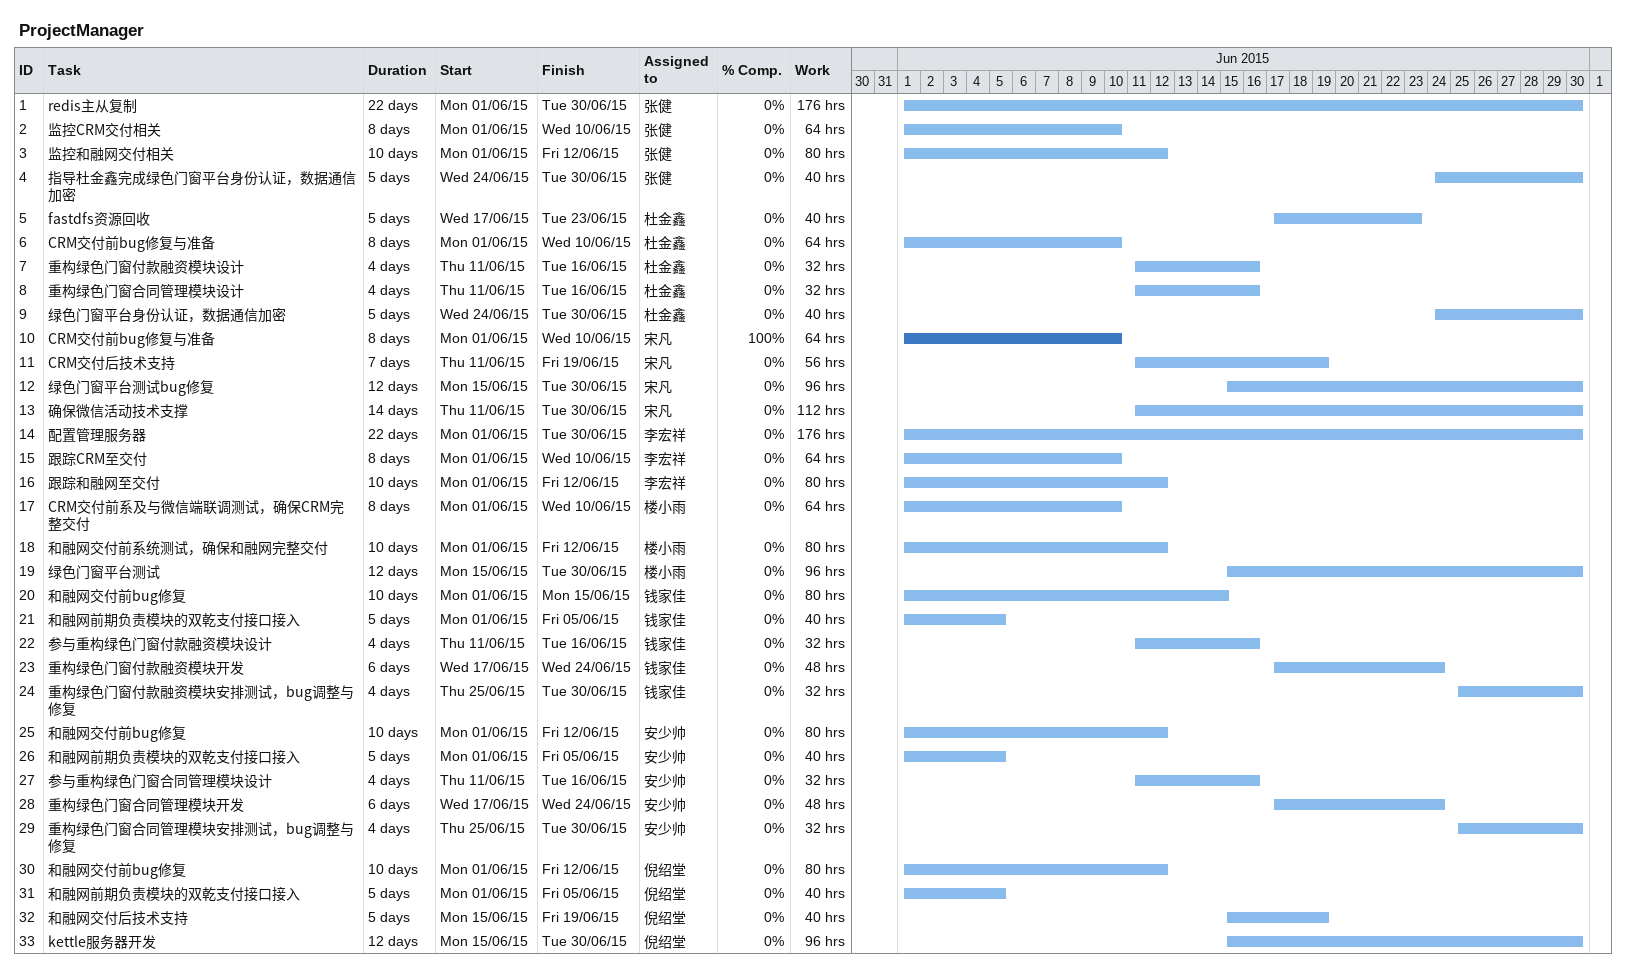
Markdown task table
ProjectManager

| ID | Task | Duration | Start | Finish | Resources | % complete | Work (h) |
|---|---|---|---|---|---|---|---|
| 1 | redis主从复制 | 22d | 2015-06-01 | 2015-06-30 | 张健 | 0 | 176 |
| 2 | 监控CRM交付相关 | 8d | 2015-06-01 | 2015-06-10 | 张健 | 0 | 64 |
| 3 | 监控和融网交付相关 | 10d | 2015-06-01 | 2015-06-12 | 张健 | 0 | 80 |
| 4 | 指导杜金鑫完成绿色门窗平台身份认证，数据通信加密 | 5d | 2015-06-24 | 2015-06-30 | 张健 | 0 | 40 |
| 5 | fastdfs资源回收 | 5d | 2015-06-17 | 2015-06-23 | 杜金鑫 | 0 | 40 |
| 6 | CRM交付前bug修复与准备 | 8d | 2015-06-01 | 2015-06-10 | 杜金鑫 | 0 | 64 |
| 7 | 重构绿色门窗付款融资模块设计 | 4d | 2015-06-11 | 2015-06-16 | 杜金鑫 | 0 | 32 |
| 8 | 重构绿色门窗合同管理模块设计 | 4d | 2015-06-11 | 2015-06-16 | 杜金鑫 | 0 | 32 |
| 9 | 绿色门窗平台身份认证，数据通信加密 | 5d | 2015-06-24 | 2015-06-30 | 杜金鑫 | 0 | 40 |
| 10 | CRM交付前bug修复与准备 | 8d | 2015-06-01 | 2015-06-10 | 宋凡 | 100 | 64 |
| 11 | CRM交付后技术支持 | 7d | 2015-06-11 | 2015-06-19 | 宋凡 | 0 | 56 |
| 12 | 绿色门窗平台测试bug修复 | 12d | 2015-06-15 | 2015-06-30 | 宋凡 | 0 | 96 |
| 13 | 确保微信活动技术支撑 | 14d | 2015-06-11 | 2015-06-30 | 宋凡 | 0 | 112 |
| 14 | 配置管理服务器 | 22d | 2015-06-01 | 2015-06-30 | 李宏祥 | 0 | 176 |
| 15 | 跟踪CRM至交付 | 8d | 2015-06-01 | 2015-06-10 | 李宏祥 | 0 | 64 |
| 16 | 跟踪和融网至交付 | 10d | 2015-06-01 | 2015-06-12 | 李宏祥 | 0 | 80 |
| 17 | CRM交付前系及与微信端联调测试，确保CRM完整交付 | 8d | 2015-06-01 | 2015-06-10 | 楼小雨 | 0 | 64 |
| 18 | 和融网交付前系统测试，确保和融网完整交付 | 10d | 2015-06-01 | 2015-06-12 | 楼小雨 | 0 | 80 |
| 19 | 绿色门窗平台测试 | 12d | 2015-06-15 | 2015-06-30 | 楼小雨 | 0 | 96 |
| 20 | 和融网交付前bug修复 | 10d | 2015-06-01 | 2015-06-15 | 钱家佳 | 0 | 80 |
| 21 | 和融网前期负责模块的双乾支付接口接入 | 5d | 2015-06-01 | 2015-06-05 | 钱家佳 | 0 | 40 |
| 22 | 参与重构绿色门窗付款融资模块设计 | 4d | 2015-06-11 | 2015-06-16 | 钱家佳 | 0 | 32 |
| 23 | 重构绿色门窗付款融资模块开发 | 6d | 2015-06-17 | 2015-06-24 | 钱家佳 | 0 | 48 |
| 24 | 重构绿色门窗付款融资模块安排测试，bug调整与修复 | 4d | 2015-06-25 | 2015-06-30 | 钱家佳 | 0 | 32 |
| 25 | 和融网交付前bug修复 | 10d | 2015-06-01 | 2015-06-12 | 安少帅 | 0 | 80 |
| 26 | 和融网前期负责模块的双乾支付接口接入 | 5d | 2015-06-01 | 2015-06-05 | 安少帅 | 0 | 40 |
| 27 | 参与重构绿色门窗合同管理模块设计 | 4d | 2015-06-11 | 2015-06-16 | 安少帅 | 0 | 32 |
| 28 | 重构绿色门窗合同管理模块开发 | 6d | 2015-06-17 | 2015-06-24 | 安少帅 | 0 | 48 |
| 29 | 重构绿色门窗合同管理模块安排测试，bug调整与修复 | 4d | 2015-06-25 | 2015-06-30 | 安少帅 | 0 | 32 |
| 30 | 和融网交付前bug修复 | 10d | 2015-06-01 | 2015-06-12 | 倪绍堂 | 0 | 80 |
| 31 | 和融网前期负责模块的双乾支付接口接入 | 5d | 2015-06-01 | 2015-06-05 | 倪绍堂 | 0 | 40 |
| 32 | 和融网交付后技术支持 | 5d | 2015-06-15 | 2015-06-19 | 倪绍堂 | 0 | 40 |
| 33 | kettle服务器开发 | 12d | 2015-06-15 | 2015-06-30 | 倪绍堂 | 0 | 96 |
